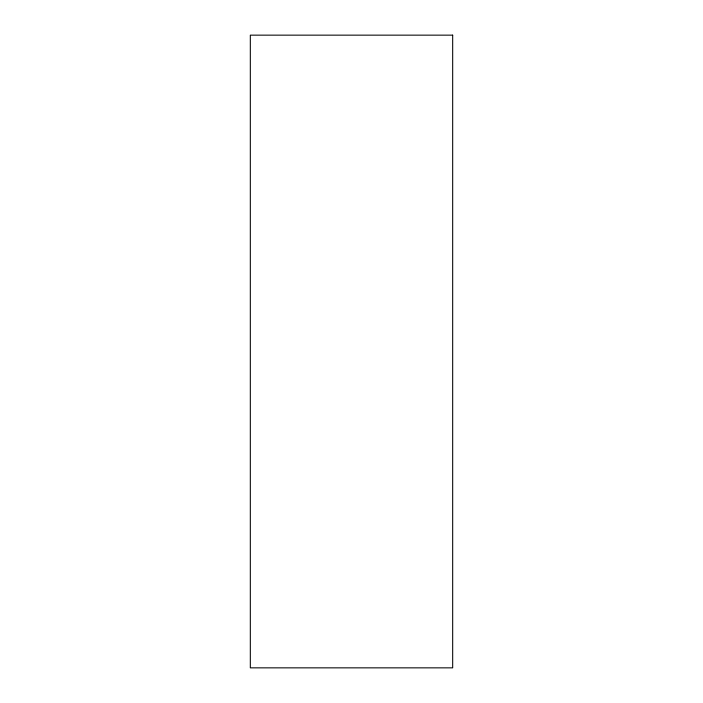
<?xml version="1.0" encoding="UTF-8"?>
<svg xmlns="http://www.w3.org/2000/svg" width="703" height="703" viewBox="0 0 703 703"><rect width="100%" height="100%" fill="white"/><g stroke="black" fill="none" stroke-linecap="round" stroke-linejoin="round"><path stroke-width="1.05" d="M452.679 35.15L250.321 35.15L250.321 667.85L452.679 667.85L452.679 35.15"/></g></svg>
